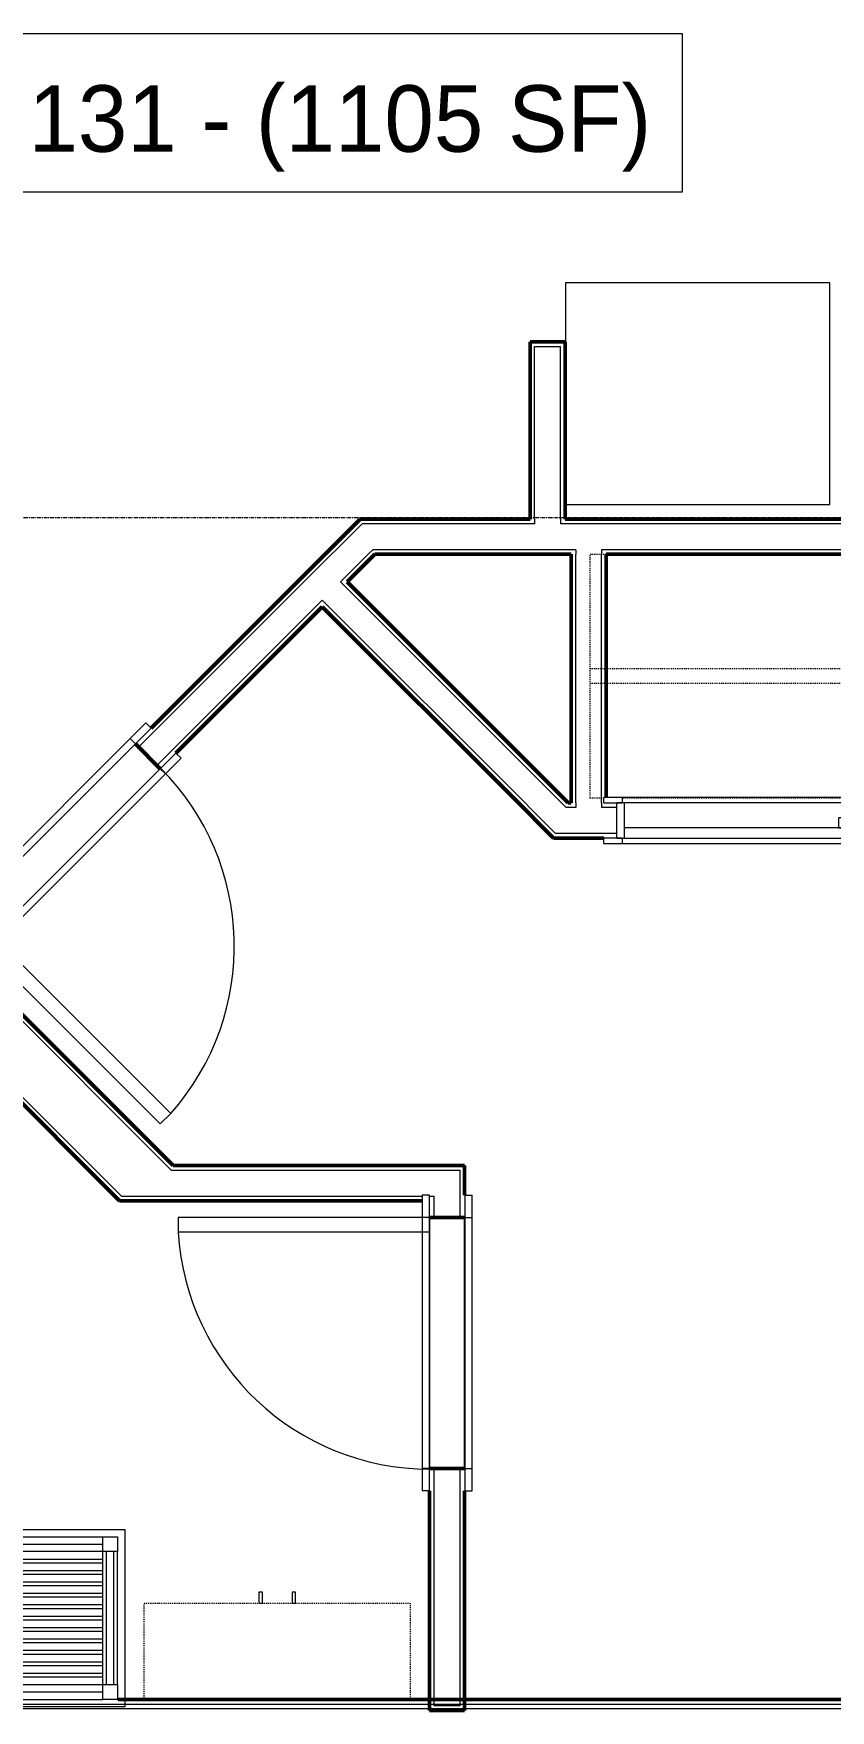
# Model space of a CAD drawing. Header units: inches. Extents: x -4235 to -464, y 9706 to 12338.
# Drawn here: x -2348.4 to -2240.6, y 11685.7 to 11912.7 of the extents above; entities that cross this region are included whole.
import ezdxf

# ---------------------------------------------------------------- set-up
doc = ezdxf.new("R2010")
doc.units = ezdxf.units.IN
doc.header["$MEASUREMENT"] = 0
doc.linetypes.add('Dash', pattern=[0.25, 0.125, -0.125])
doc.linetypes.add('Grid Line 1_2_', pattern=[0.875, 0.5, -0.125, 0.125, -0.125])
for name, color, linetype, lineweight in [('0-1', 7, 'Continuous', 5), ('0-2', 10, 'Continuous', 9), ('A-AREA-IDEN', 2, 'Continuous', 9), ('A-DOOR-1', 10, 'Continuous', 9), ('A-DOOR-2', 50, 'Continuous', 20), ('A-DOOR-FRAM-1', 10, 'Continuous', 9), ('A-WALL-1', 7, 'Continuous', 50), ('A-WALL-2', 250, 'Continuous', 13), ('A-WALL-3', 10, 'Continuous', 9), ('A-WALL-4', 254, 'Continuous', 9), ('I-WALL-1', 7, 'Continuous', 50), ('Q-CASE-1', 254, 'Continuous', 9), ('Q-CASE-2', 10, 'Continuous', 9), ('Q-CASE-3', 254, 'Dash', 9), ('Q-CASE-4', 10, 'Dash', 9), ('Q-CASE-HDLN-1', 10, 'Dash', 9), ('Q-CASE-HDLN-2', 254, 'Dash', 9), ('Q-SPCQ-1', 10, 'Continuous', 9), ('S-GRID-1', 1, 'Grid Line 1_2_', 9)]:
    doc.layers.add(name, color=color, linetype=linetype, lineweight=lineweight)
doc.styles.add('Century Gothic', font='ufonts.com_century-gothic.ttf', dxfattribs={"height": 9})

# ---------------------------------------------------------------- blocks, each defined once
blk = doc.blocks.new('Bath Vanity - Bath Vanity 48_-2551079-BACKGROUND - RCP - 1ST FLOOR')
at = {"layer": 'Q-CASE-1'}
for p, q in [((-23.26, -1), (-23.26, 0)), ((-23.26, 0), (24.74, 0)), ((24.74, -1), (24.74, -24))]:
    blk.add_line(p, q, dxfattribs=at)
at = {"layer": 'Q-CASE-2'}
for p, q in [((-23.26, -24), (-23.26, -1)), ((-22.26, -3), (-22.26, -1)), ((-22.26, -1), (-20.26, -1)), ((21.74, -1), (-20.26, -1)), ((-20.26, -1), (-20.26, -3)), ((21.74, -2), (-20.26, -2)), ((21.74, -3), (21.74, -1)), ((21.74, -1), (23.74, -1)), ((23.74, -1), (23.74, -3)), ((24.74, 0), (24.74, -1)), ((-22.26, -3), (-22.26, -21)), ((-20.26, -3), (-22.26, -3)), ((-21.76, -3), (-21.76, -21)), ((-20.76, -3), (-20.76, -21)), ((21.74, -3), (-20.26, -3)), ((-20.26, -3), (-20.26, -21)), ((-20.26, -4), (21.74, -4)), ((21.74, -3), (21.74, -21)), ((23.74, -3), (21.74, -3)), ((22.24, -3), (22.24, -21)), ((23.24, -3), (23.24, -21)), ((23.74, -3), (23.74, -21)), ((21.74, -4.55), (-20.26, -4.55)), ((-20.26, -5.55), (21.74, -5.55)), ((21.74, -6.09), (-20.26, -6.09)), ((-20.26, -7.09), (21.74, -7.09)), ((21.74, -7.64), (-20.26, -7.64)), ((-20.26, -8.64), (21.74, -8.64)), ((21.74, -9.18), (-20.26, -9.18)), ((-20.26, -10.18), (21.74, -10.18)), ((21.74, -10.73), (-20.26, -10.73)), ((-20.26, -11.73), (21.74, -11.73)), ((21.74, -12.27), (-20.26, -12.27)), ((-20.26, -13.27), (21.74, -13.27)), ((21.74, -13.82), (-20.26, -13.82)), ((-20.26, -14.82), (21.74, -14.82)), ((21.74, -15.36), (-20.26, -15.36)), ((-20.26, -16.36), (21.74, -16.36)), ((21.74, -16.91), (-20.26, -16.91)), ((-20.26, -17.91), (21.74, -17.91)), ((21.74, -18.45), (-20.26, -18.45)), ((-20.26, -19.45), (21.74, -19.45)), ((21.74, -20), (-20.26, -20)), ((-22.26, -23), (-22.26, -21)), ((-22.26, -21), (-20.26, -21)), ((-20.26, -21), (21.74, -21)), ((-20.26, -21), (-20.26, -23)), ((21.74, -22), (-20.26, -22)), ((21.74, -23), (21.74, -21)), ((21.74, -21), (23.74, -21)), ((23.74, -21), (23.74, -23)), ((24.74, -24), (-23.26, -24)), ((-20.26, -23), (-22.26, -23)), ((21.74, -23), (-20.26, -23)), ((23.74, -23), (21.74, -23))]:
    blk.add_line(p, q, dxfattribs=at)
blk = doc.blocks.new('SWING - SINGLE - FLUSH - 2-10 x 6-8 - PRIVACY-3199407-BACKGROUND - RCP - 1ST FLOOR')
at = {"layer": 'A-DOOR-1'}
blk.add_arc((17, 2.37), 34.07, 93.3657, 180, dxfattribs=at)
at = {"layer": 'A-DOOR-2'}
for p, q in [((15, 2.37), (15, 36.38)), ((17, 36.38), (15, 36.38)), ((17, 2.37), (17, 36.38)), ((17, 2.37), (15, 2.37))]:
    blk.add_line(p, q, dxfattribs=at)
at = {"layer": 'A-DOOR-FRAM-1'}
for p, q in [((-17, 3.37), (-20, 3.37)), ((-20, 2.37), (-20, 3.37)), ((-20, 2.37), (-17, 2.37)), ((17, 3.37), (-17, 3.37)), ((-17, 2.37), (-17, 3.37)), ((-17, 2.37), (17, 2.37)), ((20, 3.37), (17, 3.37)), ((17, 2.37), (17, 3.37)), ((17, 2.37), (20, 2.37)), ((20, 2.37), (20, 3.37)), ((-17, -2.38), (-20, -2.38)), ((-20, -2.38), (-20, -3.38)), ((-20, -3.38), (-17, -3.38)), ((17, -2.38), (-17, -2.38)), ((-17, -2.38), (-17, -3.38)), ((-17, -3.38), (17, -3.38)), ((20, -2.38), (17, -2.38)), ((17, -2.38), (17, -3.38)), ((17, -3.38), (20, -3.38)), ((20, -2.38), (20, -3.38))]:
    blk.add_line(p, q, dxfattribs=at)
blk = doc.blocks.new('OD_CW_Closet - OD_CW_Closet-3121574-BACKGROUND - RCP - 1ST FLOOR')
at = {"layer": 'Q-CASE-HDLN-1'}
for p, q in [((0.74, -24), (0.74, 9)), ((0.74, 9), (58.99, 9)), ((61.49, 9), (63.24, 9)), ((65.74, 9), (126.24, 9)), ((0.74, -6.5), (128.42, -6.5)), ((0.74, -8.5), (128.42, -8.5)), ((130.59, -24), (128.42, -24))]:
    blk.add_line(p, q, dxfattribs=at)
at = {"layer": 'Q-CASE-HDLN-2'}
for p, q in [((128.74, 9), (130.59, 9)), ((130.59, 9), (130.59, -24)), ((128.42, -6.5), (130.59, -6.5)), ((128.42, -8.5), (130.59, -8.5)), ((128.42, -24), (0.74, -24))]:
    blk.add_line(p, q, dxfattribs=at)
blk = doc.blocks.new('SLIDING - FLUSH - 5-0 x 6-8-3203586-BACKGROUND - RCP - 1ST FLOOR')
at = {"layer": 'A-DOOR-1'}
for p, q in [((-32.75, 2.5), (-32.75, 3.25)), ((-30.25, 3.25), (-32.75, 3.25)), ((-32.75, 2.5), (-30.25, 2.5)), ((30.25, 3.25), (-30.25, 3.25)), ((-30.25, 3.25), (-30.25, 2.5)), ((30.25, 2.5), (30.25, 3.25)), ((30.25, 3.25), (32.75, 3.25)), ((32.75, 2.5), (30.25, 2.5)), ((32.75, 3.25), (32.75, 2.5)), ((30, 0.5), (-1, 0.5)), ((-1, 0.5), (-1, -0.88)), ((30, 0.5), (30, -0.88)), ((-32.75, -3), (-32.75, -2.25)), ((-30.25, -2.25), (-32.75, -2.25)), ((-30.25, -2.25), (-30.25, -3)), ((1, -0.88), (-30, -0.88)), ((-30, -0.88), (-30, -2.25)), ((-30, -2.25), (1, -2.25)), ((-1, -0.88), (30, -0.88)), ((1, -0.88), (1, -2.25)), ((30.25, -2.25), (32.75, -2.25)), ((30.25, -3), (30.25, -2.25)), ((32.75, -2.25), (32.75, -3)), ((-32.75, -3), (-30.25, -3)), ((-30.25, -3), (30.25, -3)), ((32.75, -3), (30.25, -3))]:
    blk.add_line(p, q, dxfattribs=at)
at = {"layer": 'A-DOOR-FRAM-1'}
for p, q in [((-31, -2.25), (-31, 2.5)), ((-30, 2.5), (-31, 2.5)), ((30, 2.5), (-30, 2.5)), ((-30, 2.5), (-30, -2.25)), ((30, -2.25), (30, 2.5)), ((30, 2.5), (31, 2.5)), ((31, 2.5), (31, -2.25)), ((-31, -2.25), (-30, -2.25)), ((1, -2.25), (30, -2.25)), ((31, -2.25), (30, -2.25))]:
    blk.add_line(p, q, dxfattribs=at)
blk = doc.blocks.new('RefrigeratorADA_-_Side-by-Side_6047 - 36_ X 30_-2821089-BACKGROUND - RCP - 1ST FLOOR')
at = {"layer": 'Q-SPCQ-1'}
for p, q in [((17.87, 14.42), (-17.88, 14.42)), ((-17.88, 14.42), (-17.88, -15.58)), ((17.87, -15.58), (17.87, 14.42)), ((-17.88, -15.58), (17.87, -15.58))]:
    blk.add_line(p, q, dxfattribs=at)
blk = doc.blocks.new('300 Series Wall Hung Cabinet_326 - 36_-V74-BACKGROUND - RCP - 1ST FLOOR')
at = {"layer": 'Q-CASE-2'}
for p, q in [((-2.01, 14.69), (-2.5, 14.69)), ((-2.5, 14.69), (-2.5, 13.19)), ((-2.01, 13.19), (-2.01, 14.69)), ((2.49, 14.69), (2, 14.69)), ((2, 14.69), (2, 13.19)), ((2.49, 13.19), (2.49, 14.69)), ((-2.5, 13.19), (-2.01, 13.19)), ((2, 13.19), (2.49, 13.19))]:
    blk.add_line(p, q, dxfattribs=at)
at = {"layer": 'Q-CASE-3'}
blk.add_line((18, 0.19), (-18, 0.19), dxfattribs=at)
at = {"layer": 'Q-CASE-4'}
for p, q in [((-18, 0.19), (-18, 13.19)), ((-18, 13.19), (18, 13.19)), ((18, 13.19), (18, 0.19))]:
    blk.add_line(p, q, dxfattribs=at)
blk = doc.blocks.new('CTR - 1st Phase - Unit Layouts_rvt-1-BACKGROUND - RCP - 1ST FLOOR')
at = {"layer": 'A-WALL-1'}
for p, q in [((-2281.26, 11846.98), (-2281.26, 11870.98)), ((-2281.26, 11870.98), (-2280.64, 11870.98)), ((-2280.64, 11870.98), (-2277.14, 11870.98)), ((-2277.14, 11870.98), (-2276.51, 11870.98)), ((-2276.51, 11870.98), (-2276.51, 11846.98)), ((-2309, 11842.23), (-2304.88, 11846.35)), ((-2304.88, 11846.35), (-2304.25, 11846.98)), ((-2304.25, 11846.98), (-2281.26, 11846.98)), ((-2276.51, 11846.98), (-2104.78, 11846.98)), ((-2332.54, 11818.69), (-2309, 11842.23)), ((-2302.28, 11842.23), (-2306.02, 11838.49)), ((-2275.7, 11842.23), (-2302.28, 11842.23)), ((-2275.7, 11808.58), (-2275.7, 11842.23)), ((-2138.37, 11842.23), (-2270.95, 11842.23)), ((-2270.95, 11842.23), (-2270.95, 11809.33)), ((-2306.02, 11838.49), (-2276.11, 11808.58)), ((-2309.38, 11835.13), (-2329.18, 11815.33)), ((-2282.82, 11808.58), (-2309.38, 11835.13)), ((-2331.3, 11813.21), (-2334.66, 11816.57)), ((-2278.7, 11804.45), (-2282.82, 11808.58)), ((-2276.11, 11808.58), (-2275.7, 11808.58)), ((-2278.07, 11803.83), (-2278.7, 11804.45)), ((-2271.27, 11803.83), (-2278.07, 11803.83)), ((-2329.54, 11759.49), (-2290.11, 11759.49)), ((-2290.11, 11759.49), (-2290.11, 11758.86)), ((-2290.11, 11758.86), (-2290.11, 11755.48)), ((-2295.86, 11754.74), (-2324.79, 11754.74)), ((-2290.11, 11752.48), (-2294.86, 11752.48)), ((-2294.86, 11718.48), (-2290.11, 11718.48)), ((-2294.86, 11685.74), (-2294.86, 11715.48)), ((-2290.11, 11715.48), (-2290.11, 11685.74)), ((-2294.23, 11685.74), (-2294.86, 11685.74)), ((-2290.73, 11685.74), (-2294.23, 11685.74)), ((-2290.11, 11685.74), (-2290.73, 11685.74))]:
    blk.add_line(p, q, dxfattribs=at)
at = {"layer": 'A-WALL-2'}
for p, q in [((-2280.64, 11870.35), (-2277.14, 11870.35)), ((-2280.64, 11846.98), (-2280.64, 11870.35)), ((-2277.14, 11846.98), (-2277.14, 11870.35)), ((-2303.99, 11846.35), (-2307.49, 11842.85)), ((-2280.64, 11846.35), (-2303.99, 11846.35)), ((-2280.64, 11846.98), (-2280.64, 11846.35)), ((-2277.14, 11846.98), (-2277.14, 11846.35)), ((-2105.4, 11846.35), (-2277.14, 11846.35)), ((-2334.22, 11816.13), (-2308.12, 11842.23)), ((-2307.49, 11842.85), (-2308.12, 11842.23)), ((-2306.9, 11838.49), (-2303.17, 11842.23)), ((-2302.54, 11842.85), (-2303.17, 11842.23)), ((-2275.08, 11842.85), (-2302.54, 11842.85)), ((-2275.08, 11842.85), (-2275.08, 11842.23)), ((-2275.08, 11808.58), (-2275.08, 11842.23)), ((-2137.75, 11842.85), (-2271.58, 11842.85)), ((-2271.58, 11842.85), (-2271.58, 11842.23)), ((-2271.58, 11808.58), (-2271.58, 11842.23)), ((-2306.46, 11838.05), (-2306.9, 11838.49)), ((-2276.99, 11808.58), (-2306.46, 11838.05)), ((-2331.74, 11813.66), (-2309.38, 11836.02)), ((-2308.94, 11835.58), (-2309.38, 11836.02)), ((-2281.94, 11808.58), (-2308.94, 11835.58)), ((-2281.94, 11808.58), (-2281.32, 11807.95)), ((-2281.32, 11807.95), (-2277.82, 11804.45)), ((-2276.99, 11808.58), (-2276.37, 11807.95)), ((-2275.08, 11807.95), (-2276.37, 11807.95)), ((-2275.08, 11808.58), (-2275.08, 11807.95)), ((-2271.58, 11808.58), (-2271.58, 11807.95)), ((-2269.52, 11807.95), (-2271.58, 11807.95)), ((-2269.52, 11804.45), (-2277.82, 11804.45)), ((-2357.73, 11786.79), (-2329.8, 11758.86)), ((-2362.85, 11781.66), (-2336.56, 11755.36)), ((-2329.8, 11758.86), (-2328.92, 11758.86)), ((-2328.92, 11758.86), (-2290.73, 11758.86)), ((-2290.73, 11755.36), (-2290.73, 11758.86)), ((-2336.56, 11755.36), (-2326.3, 11755.36)), ((-2326.3, 11755.36), (-2325.42, 11755.36)), ((-2325.42, 11755.36), (-2295.86, 11755.36)), ((-2294.86, 11755.36), (-2294.23, 11755.36)), ((-2294.23, 11754.74), (-2294.23, 11755.36)), ((-2294.23, 11752.48), (-2294.23, 11754.74)), ((-2290.73, 11754.74), (-2290.73, 11755.36)), ((-2290.73, 11752.48), (-2290.73, 11754.74)), ((-2294.23, 11686.36), (-2294.23, 11718.48)), ((-2290.73, 11686.36), (-2290.73, 11718.48)), ((-2290.73, 11686.36), (-2294.23, 11686.36))]:
    blk.add_line(p, q, dxfattribs=at)
at = {"layer": 'A-WALL-3'}
for p, q in [((-2334.66, 11816.57), (-2358.7, 11792.53)), ((-2355.34, 11789.17), (-2331.3, 11813.21)), ((-2269.52, 11803.83), (-2269.52, 11808.58)), ((-2294.86, 11752.48), (-2294.86, 11718.48)), ((-2290.11, 11718.48), (-2290.11, 11752.48))]:
    blk.add_line(p, q, dxfattribs=at)
at = {"layer": 'A-WALL-4'}
for p, q in [((-2331.3, 11813.21), (-2334.66, 11816.57)), ((-2294.86, 11752.48), (-2290.11, 11752.48)), ((-2290.11, 11718.48), (-2294.86, 11718.48))]:
    blk.add_line(p, q, dxfattribs=at)
at = {"layer": 'I-WALL-1'}
for p, q in [((-2356.58, 11786.52), (-2329.54, 11759.49)), ((-2336.82, 11754.74), (-2363.3, 11781.22)), ((-2335.93, 11754.74), (-2336.82, 11754.74)), ((-2324.79, 11754.74), (-2335.93, 11754.74))]:
    blk.add_line(p, q, dxfattribs=at)
at = {"layer": '0-2'}
for name, p, rotation in [('RefrigeratorADA_-_Side-by-Side_6047 - 36_ X 30_-2821089-BACKGROUND - RCP - 1ST FLOOR', (-2258.57, 11863.4), 180), ('OD_CW_Closet - OD_CW_Closet-3121574-BACKGROUND - RCP - 1ST FLOOR', (-2142.54, 11818.23), 180), ('SWING - SINGLE - FLUSH - 2-10 x 6-8 - PRIVACY-3199407-BACKGROUND - RCP - 1ST FLOOR', (-2345, 11802.87), 224.9999999999984), ('SWING - SINGLE - FLUSH - 2-10 x 6-8 - PRIVACY-3199407-BACKGROUND - RCP - 1ST FLOOR', (-2292.48, 11735.48), 90.00000000000018), ('Bath Vanity - Bath Vanity 48_-2551079-BACKGROUND - RCP - 1ST FLOOR', (-2359.33, 11686.24), 180)]:
    blk.add_blockref(name, p, dxfattribs=dict(at, rotation=rotation))
for name, p in [('SLIDING - FLUSH - 5-0 x 6-8-3203586-BACKGROUND - RCP - 1ST FLOOR', (-2238.52, 11806.08)), ('300 Series Wall Hung Cabinet_326 - 36_-V74-BACKGROUND - RCP - 1ST FLOOR', (-2315.47, 11687.05))]:
    blk.add_blockref(name, p, dxfattribs=at)
blk = doc.blocks.new('CTR - 1st Phase - Common Walls_rvt-1-BACKGROUND - RCP - 1ST FLOOR')
at = {"layer": 'A-WALL-2'}
for p, q in [((-2437.8, 11686.61), (-2105.82, 11686.61)), ((-2437.18, 11685.99), (-2105.82, 11685.99))]:
    blk.add_line(p, q, dxfattribs=at)
at = {"layer": 'I-WALL-1'}
blk.add_line((-2337.04, 11687.24), (-2105.82, 11687.24), dxfattribs=at)

msp = doc.modelspace()

# ---------------------------------------------------------------- linework, layer by layer
at = {"layer": 'A-AREA-IDEN', "flags": 128}
msp.add_lwpolyline([(-2352.14, 11912.72), (-2260.65, 11912.72), (-2260.65, 11891.23), (-2352.14, 11891.23)], close=True, dxfattribs=at)
at = {"layer": 'S-GRID-1'}
msp.add_line((-464.45, 11847.19), (-4185.7, 11847.19), dxfattribs=at)

# ---------------------------------------------------------------- block references
at = {"layer": '0-1'}
for name in ['CTR - 1st Phase - Unit Layouts_rvt-1-BACKGROUND - RCP - 1ST FLOOR', 'CTR - 1st Phase - Common Walls_rvt-1-BACKGROUND - RCP - 1ST FLOOR']:
    msp.add_blockref(name, (0, 0), dxfattribs=at)

# ---------------------------------------------------------------- texts
at = {"layer": 'A-AREA-IDEN', "insert": (-2349.14, 11905.72), "char_height": 9, "width": 103.323, "attachment_point": 1, "style": 'Century Gothic'}
msp.add_mtext('131 - (1105 SF)', dxfattribs=at)

doc.saveas('drawing.dxf')
